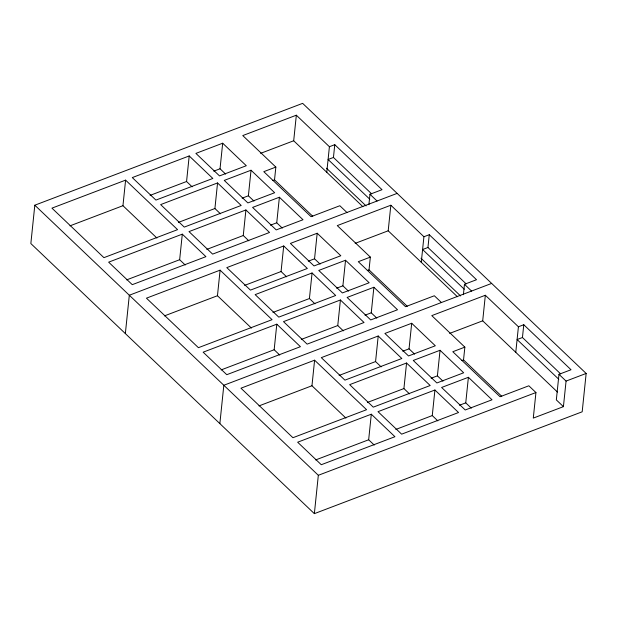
<?xml version="1.0" encoding="UTF-8"?>
<svg xmlns="http://www.w3.org/2000/svg" width="617" height="617" viewBox="0 0 617 617"><rect width="100%" height="100%" fill="white"/><g stroke="black" fill="none" stroke-linecap="round" stroke-linejoin="round"><path stroke-width="0.93" d="M34.814 205.206L30.85 243.553L314.362 513.645L582.186 411.794L586.15 373.447L302.638 103.355L34.814 205.206L318.326 475.291L314.362 513.645M156.911 238.046L122.953 205.7L125.598 180.133L51.944 208.145L103.918 257.659L177.573 229.647L125.598 180.133M125.351 333.581L129.315 295.235L397.14 193.383M192.118 186.804L186.565 181.506L189.203 155.947L132.293 177.588L155.916 200.093L212.834 178.452L189.203 155.947M185.216 265.009L179.655 259.718L182.3 234.152L108.646 262.156L132.269 284.668L205.924 256.657L182.3 234.152M220.47 213.814L214.917 208.515L217.554 182.948L160.644 204.597L184.267 227.102L241.185 205.461L217.554 182.948M225.598 174.071L220.038 168.78L222.683 143.213L195.898 153.394L219.529 175.907L246.306 165.718L222.683 143.213M251.42 328.074L217.462 295.728L220.099 270.161L146.445 298.173L198.427 347.687L272.074 319.675L220.099 270.161M219.86 423.617L223.824 385.263L491.649 283.419M248.821 240.823L243.268 235.524L245.905 209.957L188.995 231.606L212.618 254.111L269.536 232.47L245.905 209.957M253.949 201.08L248.389 195.79L251.034 170.223L224.249 180.403L247.88 202.916L274.658 192.728L251.034 170.223M312.742 216.274L274.526 179.863L275.845 167.084L242.766 135.57L296.337 115.202L329.409 146.715L326.771 172.282M282.301 228.089L276.74 222.791L279.385 197.232L252.6 207.412L276.231 229.917L303.009 219.737L279.385 197.232M362.904 206.703L293.692 140.769L296.337 115.202M286.627 276.832L281.067 271.534L283.712 245.975L226.794 267.616L250.425 290.121L307.335 268.48L283.712 245.975M279.717 355.037L274.164 349.746L276.802 324.18L203.147 352.184L226.778 374.696L300.425 346.685L276.802 324.18M314.978 303.842L309.418 298.543L312.063 272.976L255.145 294.625L278.776 317.13L335.687 295.489L312.063 272.976M320.107 264.099L314.547 258.808L317.184 233.241L290.406 243.422L314.03 265.935L340.815 255.747L317.184 233.241M371.665 193.869L333.45 157.458L334.769 144.679L329.409 146.715M345.921 418.102L311.963 385.756L314.601 360.189L240.954 388.201L292.928 437.715L366.583 409.703L314.601 360.189M343.33 330.851L337.769 325.552L340.414 299.985L283.496 321.634L307.127 344.139L364.038 322.498L340.414 299.985M348.458 291.108L342.898 285.818L345.535 260.251L318.758 270.431L342.381 292.944L369.167 282.756L345.535 260.251M368.889 204.69L369.969 194.27L382.023 189.689L334.769 144.679M407.251 306.302L369.028 269.891L370.347 257.112L337.275 225.598L390.839 205.23L423.918 236.743L421.272 262.31M376.81 318.117L371.249 312.819L373.887 287.26L347.109 297.44L370.732 319.953L397.518 309.765L373.887 287.26M457.405 296.731L388.193 230.797L390.839 205.23M381.129 366.86L375.568 361.562L378.213 336.003L321.303 357.644L344.926 380.149L401.837 358.508L378.213 336.003M374.226 445.065L368.665 439.774L371.303 414.208L297.656 442.212L321.28 464.724L394.934 436.713L371.303 414.208M409.48 393.87L403.919 388.571L406.564 363.012L349.654 384.653L373.277 407.158L430.188 385.517L406.564 363.012M414.609 354.127L409.048 348.836L411.693 323.269L384.908 333.45L408.531 355.963L435.317 345.775L411.693 323.269M466.167 283.897L427.951 247.486L429.27 234.707L423.918 236.743M437.831 420.879L432.27 415.58L434.916 390.013L378.005 411.662L401.628 434.167L458.539 412.526L434.916 390.013M442.96 381.136L437.399 375.846L440.044 350.279L413.259 360.459L436.882 382.972L463.668 372.784L440.044 350.279M463.398 294.718L464.47 284.298L476.525 279.717L429.27 234.707M501.752 396.33L463.537 359.919L464.856 347.14L431.777 315.626L485.34 295.258L518.419 326.771L515.773 352.338M471.311 408.146L465.75 402.847L468.396 377.288L441.61 387.468L465.233 409.981L492.019 399.793L468.396 377.288M557.467 392.05L482.702 320.825L485.34 295.258M560.676 373.925L522.452 337.514L523.779 324.735L518.419 326.771M464.856 347.14L452.801 351.721L500.055 396.739L528.846 385.787L535.934 392.543L533.289 418.102L563.421 406.649L566.067 381.082L558.979 374.326L571.026 369.745L523.779 324.735M558.979 374.326L556.333 399.893L563.421 406.649M69.96 225.853L122.953 205.7M150.101 195.373L186.565 181.506M213.79 171.156L220.038 168.78M260.659 153.332L293.692 140.769M275.845 167.084L263.791 171.665L311.045 216.683L339.836 205.731L346.924 212.487M272.807 180.519L274.526 179.863M333.45 157.458L328.09 159.495L369.784 199.214M178.452 222.382L214.917 208.515M242.142 198.165L248.389 195.79M126.662 279.871L179.655 259.718M206.803 249.391L243.268 235.524M270.493 225.174L276.74 222.791M164.461 315.881L217.462 295.728M244.61 285.401L281.067 271.534M308.292 261.184L314.547 258.808M355.168 243.36L388.193 230.797M370.347 257.112L358.3 261.693L405.546 306.711L434.337 295.759L441.433 302.515M367.308 270.547L369.028 269.891M427.951 247.486L422.591 249.523L464.285 289.242M272.961 312.41L309.418 298.543M336.643 288.193L342.898 285.818M221.164 369.899L274.164 349.746M301.312 339.419L337.769 325.552M364.994 315.202L371.249 312.819M258.97 405.909L311.963 385.756M339.111 375.429L375.568 361.562M402.801 351.212L409.048 348.836M449.67 333.388L482.702 320.825M461.809 360.575L463.537 359.919M522.452 337.514L517.1 339.551L558.794 379.27M367.462 402.438L403.919 388.571M431.152 378.221L437.399 375.846M315.673 459.927L368.665 439.774M395.813 429.447L432.27 415.58M459.503 405.23L465.75 402.847M318.326 475.291L535.934 392.543M566.067 381.082L586.15 373.447M369.969 194.27L377.056 201.026M464.47 284.298L471.558 291.054M326.47 168.186L366.082 205.916M420.971 258.214L460.583 295.944"/></g></svg>
